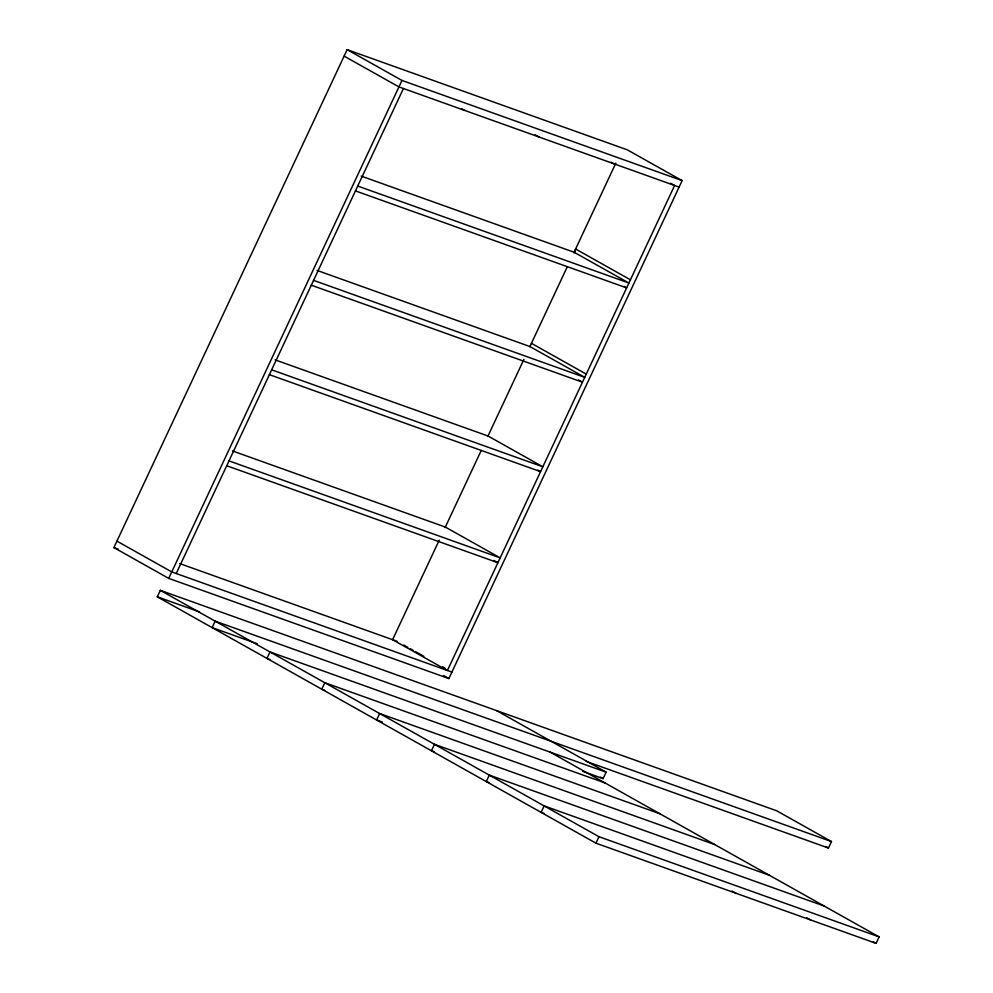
<?xml version="1.0" encoding="UTF-8"?>
<svg xmlns="http://www.w3.org/2000/svg" width="993" height="993" viewBox="0 0 993 993"><rect width="100%" height="100%" fill="white"/><g stroke="black" fill="none" stroke-linecap="round" stroke-linejoin="round"><path stroke-width="1.49" d="M574.786 252.743L575.605 249.007L630.431 279.803M113.897 547.59L347.153 49.65L627.291 149.831L682.129 180.627L448.873 678.567L168.723 578.385L113.897 547.59L118.279 549.154M550.134 752.123L879.103 936.883L876.074 943.35L595.924 843.169L157.291 596.818L160.32 590.351L776.65 810.772L831.476 841.555L828.447 848.022L586.242 761.408M168.723 578.385L401.979 80.445L682.129 180.627M176.233 573.52L403.431 88.514M439.216 540.18L392.595 639.703L447.421 670.498L674.607 185.492L670.598 183.246M445.125 527.568L481.233 450.474M487.799 436.448L523.919 359.354M529.828 346.743L567.251 266.844M573.817 252.818L615.846 163.113M582.754 771.35L603.136 778.636L606.164 772.169L496.5 710.578M595.924 843.169L598.953 836.702L879.103 936.883M679.1 187.094L398.95 86.912L344.124 56.117M361.229 176.121L574.091 252.234L628.917 283.03L357.741 186.051M355.469 190.904L626.645 287.883L623.976 286.381M317.052 270.419L529.914 346.545L584.74 377.34L313.565 280.361M311.293 285.202L582.469 382.193L578.46 379.934M275.148 359.876L488.01 436.001L542.836 466.797L271.66 369.818M269.388 374.659L540.564 471.65L537.896 470.148M232.486 450.946L445.348 527.072L500.174 557.867L228.998 460.889M226.727 465.742L497.903 562.721L493.893 560.462M179.671 563.552L397.076 641.304M451.902 672.1L171.752 571.918L116.926 541.123M157.291 596.818L199.506 611.911M831.476 841.555L215.158 621.146L212.13 627.613L257.237 643.749M606.164 772.169L269.984 651.942L266.956 658.409L269.873 659.451M604.96 782.918L324.81 682.737L321.782 689.204L324.699 690.247M659.786 813.714L379.636 713.52L376.608 719.987L382.442 722.085M714.612 844.509L434.475 744.316L431.434 750.782L434.363 751.825M769.451 875.292L489.301 775.111L486.272 781.578L489.189 782.621M824.277 906.088L544.127 805.906L541.098 812.373L544.015 813.416M611.055 162.219L613.724 163.721M535.004 134.75L539.025 136.997M461.646 108.783L464.314 110.285M347.153 49.65L401.979 80.445M531.429 343.317L586.255 374.1M825.779 846.52L828.447 848.022M403.766 645.065L407.775 647.312M410.444 648.814L413.125 650.316M415.794 651.818L423.825 656.323M442.543 666.837L445.212 668.339M443.523 675.563L448.873 678.567M600.455 777.134L603.136 778.636M873.406 941.848L876.074 943.35M806.688 917.718L810.71 919.977M731.99 891.006L735.999 893.253M160.32 590.351L598.953 836.702"/></g></svg>
